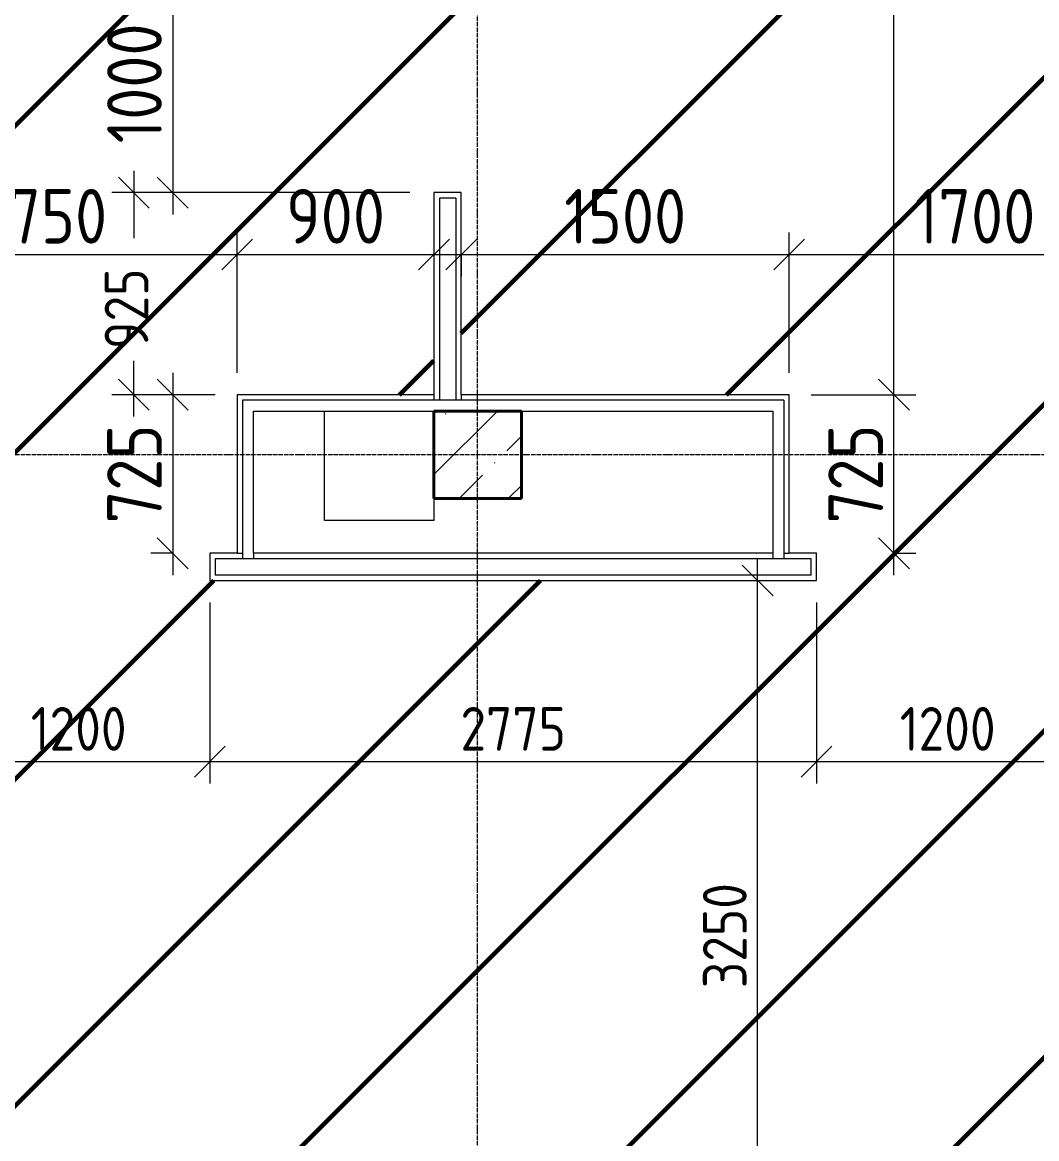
# Model space of a CAD drawing. Header units: millimetres. Extents: x -56773 to 323062, y -262288 to 76460.
# Drawn here: x 53527 to 58166, y -97673 to -92565 of the extents above; entities that cross this region are included whole.
import ezdxf

# ---------------------------------------------------------------- set-up
doc = ezdxf.new("R2010")
doc.units = ezdxf.units.MM
doc.linetypes.add('ADSK_Линия сетки', pattern=[25, 20, -2.5, 0, -2.5])
for name, color, linetype, lineweight in [('1.1)Стяжка керамзит  2 этаж', 5, 'Continuous', 60), ('Несущие колонны', 7, 'Continuous', 18), ('Оси', 7, 'Continuous', 9), ('Перекрытие', 7, 'Continuous', 18), ('Размеры', 7, 'Continuous', 9), ('Стены внутренние', 7, 'Continuous', 18), ('Стены штриховка', 7, 'Continuous', 9)]:
    doc.layers.add(name, color=color, linetype=linetype, lineweight=lineweight)
doc.styles.add('GOST Common_2', font='', dxfattribs={"width": 0.9, "height": 250})
doc.styles.add('GOST Common_3', font='', dxfattribs={"width": 0.9, "height": 200})
doc.styles.get('GOST Common_2').set_extended_font_data('GOST Common')
doc.styles.get('GOST Common_3').set_extended_font_data('GOST Common')
doc.dimstyles.new('ADSK_Основной_2_0', dxfattribs={"dimscale": 304.8, "dimtxt": 201.142999, "dimasz": 0.463911, "dimexe": 0.328084, "dimexo": 0.328084, "dimgap": 0.164042, "dimtad": 1, "dimdec": 3, "dimrnd": 0.001, "dimdsep": 46, "dimtxsty": 'GOST Common_3', "dimblk1": 'OBLIQUE', "dimblk2": 'OBLIQUE', "dimsah": 1, "dimcen": 0.09, "dimdle": 0.328084, "dimazin": 2, "dimtfac": 1, "dimtdec": 4, "dimtix": 1, "dimtmove": 0, "dimatfit": 3, "dimfxl": 1, "dimtvp": 1, "dimtolj": 1, "dimtzin": 0, "dimlwd": 20, "dimlwe": 20, "dimarcsym": 2})
doc.dimstyles.new('ADSK_Основной_2_0_2', dxfattribs={"dimscale": 304.8, "dimtxt": 201.142999, "dimasz": 0.463911, "dimexe": 0.328084, "dimexo": 0.328084, "dimgap": 0.164042, "dimtad": 1, "dimdec": 3, "dimrnd": 0.001, "dimdsep": 46, "dimtxsty": 'GOST Common_3', "dimblk1": 'OBLIQUE', "dimblk2": 'OBLIQUE', "dimsah": 1, "dimcen": 0.09, "dimdle": 0.328084, "dimazin": 2, "dimtfac": 1, "dimtdec": 4, "dimtix": 1, "dimtmove": 0, "dimatfit": 3, "dimfxl": 1, "dimtvp": 1, "dimtolj": 1, "dimtzin": 0, "dimlwd": 20, "dimlwe": 20, "dimarcsym": 2})
doc.dimstyles.new('ADSK_Основной_2_0_3', dxfattribs={"dimscale": 304.8, "dimtxt": 201.142999, "dimasz": 0.463911, "dimexe": 0.328084, "dimexo": 0.328084, "dimgap": 0.164042, "dimtad": 1, "dimdec": 3, "dimrnd": 0.001, "dimdsep": 46, "dimtxsty": 'GOST Common_2', "dimblk1": 'OBLIQUE', "dimblk2": 'OBLIQUE', "dimsah": 1, "dimcen": 0.09, "dimdle": 0.328084, "dimazin": 2, "dimtfac": 1, "dimtdec": 4, "dimtix": 1, "dimtmove": 0, "dimatfit": 3, "dimfxl": 1, "dimtvp": 1, "dimtolj": 1, "dimtzin": 0, "dimlwd": 20, "dimlwe": 20, "dimarcsym": 2})

# ---------------------------------------------------------------- blocks, each defined once
blk = doc.blocks.new('ADSK_КолоннаЖБ_Прямоугольная - 400x400 мм-1807143-Кладочный план 2-го этаж')
at = {"layer": 'Несущие колонны', "lineweight": 40}
for p, q in [((-200, 200), (200, 200)), ((-200, -200), (-200, 200)), ((200, 200), (200, -200)), ((200, -200), (-200, -200))]:
    blk.add_line(p, q, dxfattribs=at)
blk = doc.blocks.new('_Oblique')
at = {"color": 0, "linetype": 'ByBlock', "lineweight": -2}
blk.add_line((-0.5, -0.5), (0.5, 0.5), dxfattribs=at)
blk = doc.blocks.new('*D4701')
at = {"layer": 'Defpoints', "color": 0, "transparency": 16777216}
for p in [(56789.9, -95119.1), (56889.9, -95119.1), (56484.4, -98369.1)]:
    blk.add_point(p, dxfattribs=at)
at = {"layer": 'Размеры', "color": 0, "lineweight": 20, "transparency": 16777216}
for p, q in [((56889.9, -98469.1), (56889.9, -95019.1)), ((56889.9, -95119.1), (56989.9, -95119.1)), ((56584.4, -98369.1), (56989.9, -98369.1))]:
    blk.add_line(p, q, dxfattribs=at)
at = {"layer": 'Размеры', "color": 0, "lineweight": 20, "transparency": 16777216, "xscale": 141.4, "yscale": 141.4, "zscale": 141.4}
for p, rotation in [((56889.9, -95119.1), 90), ((56889.9, -98369.1), 270)]:
    blk.add_blockref('_Oblique', p, dxfattribs=dict(at, rotation=rotation))
at = {"layer": 'Размеры', "color": 0, "lineweight": 9, "transparency": 16777216, "insert": (56739.9, -96744.1), "char_height": 200, "width": 605.475, "attachment_point": 5, "rotation": 90, "style": 'GOST Common_3'}
blk.add_mtext('\\A1;3250', dxfattribs=at)
blk = doc.blocks.new('*D4934')
at = {"layer": 'Defpoints', "color": 0, "transparency": 16777216}
for p in [(53184.4, -95119.1), (54384.4, -95119.1), (54384.4, -95947.8)]:
    blk.add_point(p, dxfattribs=at)
at = {"layer": 'Размеры', "color": 0, "lineweight": 20, "transparency": 16777216}
for p, q in [((53184.4, -95219.1), (53184.4, -96047.8)), ((54384.4, -95219.1), (54384.4, -96047.8)), ((53084.4, -95947.8), (54484.4, -95947.8))]:
    blk.add_line(p, q, dxfattribs=at)
at = {"layer": 'Размеры', "color": 0, "lineweight": 20, "transparency": 16777216, "xscale": 141.4, "yscale": 141.4, "zscale": 141.4, "rotation": 180}
blk.add_blockref('_Oblique', (53184.4, -95947.8), dxfattribs=at)
at = {"layer": 'Размеры', "color": 0, "lineweight": 20, "transparency": 16777216, "xscale": 141.4, "yscale": 141.4, "zscale": 141.4}
blk.add_blockref('_Oblique', (54384.4, -95947.8), dxfattribs=at)
at = {"layer": 'Размеры', "color": 0, "lineweight": 9, "transparency": 16777216, "insert": (53784.4, -95797.8), "char_height": 200, "width": 560.473, "attachment_point": 5, "style": 'GOST Common_3'}
blk.add_mtext('\\A1;1200', dxfattribs=at)
blk = doc.blocks.new('*D4935')
at = {"layer": 'Defpoints', "color": 0, "transparency": 16777216}
for p in [(54384.4, -95119.1), (57159.4, -95119.1), (57159.4, -95947.8)]:
    blk.add_point(p, dxfattribs=at)
at = {"layer": 'Размеры', "color": 0, "lineweight": 20, "transparency": 16777216}
for p, q in [((54384.4, -95219.1), (54384.4, -96047.8)), ((57159.4, -95219.1), (57159.4, -96047.8)), ((54284.4, -95947.8), (57259.4, -95947.8))]:
    blk.add_line(p, q, dxfattribs=at)
at = {"layer": 'Размеры', "color": 0, "lineweight": 20, "transparency": 16777216, "xscale": 141.4, "yscale": 141.4, "zscale": 141.4, "rotation": 180}
blk.add_blockref('_Oblique', (54384.4, -95947.8), dxfattribs=at)
at = {"layer": 'Размеры', "color": 0, "lineweight": 20, "transparency": 16777216, "xscale": 141.4, "yscale": 141.4, "zscale": 141.4}
blk.add_blockref('_Oblique', (57159.4, -95947.8), dxfattribs=at)
at = {"layer": 'Размеры', "color": 0, "lineweight": 9, "transparency": 16777216, "insert": (55771.9, -95797.8), "char_height": 200, "width": 605.475, "attachment_point": 5, "style": 'GOST Common_3'}
blk.add_mtext('\\A1;2775', dxfattribs=at)
blk = doc.blocks.new('*D4936')
at = {"layer": 'Defpoints', "color": 0, "transparency": 16777216}
for p in [(57159.4, -95119.1), (58359.4, -95119.1), (58359.4, -95947.8)]:
    blk.add_point(p, dxfattribs=at)
at = {"layer": 'Размеры', "color": 0, "lineweight": 20, "transparency": 16777216}
for p, q in [((57159.4, -95219.1), (57159.4, -96047.8)), ((58359.4, -95219.1), (58359.4, -96047.8)), ((57059.4, -95947.8), (58459.4, -95947.8))]:
    blk.add_line(p, q, dxfattribs=at)
at = {"layer": 'Размеры', "color": 0, "lineweight": 20, "transparency": 16777216, "xscale": 141.4, "yscale": 141.4, "zscale": 141.4, "rotation": 180}
blk.add_blockref('_Oblique', (57159.4, -95947.8), dxfattribs=at)
at = {"layer": 'Размеры', "color": 0, "lineweight": 20, "transparency": 16777216, "xscale": 141.4, "yscale": 141.4, "zscale": 141.4}
blk.add_blockref('_Oblique', (58359.4, -95947.8), dxfattribs=at)
at = {"layer": 'Размеры', "color": 0, "lineweight": 9, "transparency": 16777216, "insert": (57759.4, -95797.8), "char_height": 200, "width": 560.473, "attachment_point": 5, "style": 'GOST Common_3'}
blk.add_mtext('\\A1;1200', dxfattribs=at)
blk = doc.blocks.new('*D5033')
at = {"layer": 'Defpoints', "color": 0, "transparency": 16777216}
for p in [(55399.4, -92344.1), (54214.6, -93344.1), (55399.4, -93344.1)]:
    blk.add_point(p, dxfattribs=at)
at = {"layer": 'Размеры', "color": 0, "lineweight": 20, "transparency": 16777216}
for p, q in [((54214.6, -92244.1), (54214.6, -93444.1)), ((55299.4, -92344.1), (54114.6, -92344.1)), ((55299.4, -93344.1), (54114.6, -93344.1))]:
    blk.add_line(p, q, dxfattribs=at)
at = {"layer": 'Размеры', "color": 0, "lineweight": 20, "transparency": 16777216, "xscale": 141.4, "yscale": 141.4, "zscale": 141.4}
for p, rotation in [((54214.6, -92344.1), 90), ((54214.6, -93344.1), 270)]:
    blk.add_blockref('_Oblique', p, dxfattribs=dict(at, rotation=rotation))
at = {"layer": 'Размеры', "color": 0, "lineweight": 9, "transparency": 16777216, "insert": (54039.6, -92844.1), "char_height": 250, "width": 560.473, "attachment_point": 5, "rotation": 90, "style": 'GOST Common_2'}
blk.add_mtext('\\A1;1000', dxfattribs=at)
blk = doc.blocks.new('*D5034')
at = {"layer": 'Defpoints', "color": 0, "transparency": 16777216}
for p in [(55399.4, -93344.1), (54036.6, -94269.1), (54509.4, -94269.1)]:
    blk.add_point(p, dxfattribs=at)
at = {"layer": 'Размеры', "color": 0, "lineweight": 20, "transparency": 16777216}
for p, q in [((54036.6, -93244.1), (54036.6, -93551.7)), ((55299.4, -93344.1), (53936.6, -93344.1)), ((54036.6, -94369.1), (54036.6, -94114.5)), ((54409.4, -94269.1), (53936.6, -94269.1))]:
    blk.add_line(p, q, dxfattribs=at)
at = {"layer": 'Размеры', "color": 0, "lineweight": 20, "transparency": 16777216, "xscale": 141.4, "yscale": 141.4, "zscale": 141.4}
for p, rotation in [((54036.6, -93344.1), 90), ((54036.6, -94269.1), 270)]:
    blk.add_blockref('_Oblique', p, dxfattribs=dict(at, rotation=rotation))
at = {"layer": 'Размеры', "color": 0, "lineweight": 9, "transparency": 16777216, "insert": (53903.2, -94060.2), "char_height": 200, "width": 454.106, "attachment_point": 1, "rotation": 90, "line_spacing_factor": 1.022761, "style": 'GOST Common_3'}
blk.add_mtext('\\A1;925', dxfattribs=at)
blk = doc.blocks.new('*D5035')
at = {"layer": 'Defpoints', "color": 0, "transparency": 16777216}
for p in [(54509.4, -94269.1), (54214.6, -94994.1), (54314.6, -94994.1)]:
    blk.add_point(p, dxfattribs=at)
at = {"layer": 'Размеры', "color": 0, "lineweight": 20, "transparency": 16777216}
for p, q in [((54214.6, -94169.1), (54214.6, -95094.1)), ((54409.4, -94269.1), (54114.6, -94269.1)), ((54214.6, -94994.1), (54114.6, -94994.1))]:
    blk.add_line(p, q, dxfattribs=at)
at = {"layer": 'Размеры', "color": 0, "lineweight": 20, "transparency": 16777216, "xscale": 141.4, "yscale": 141.4, "zscale": 141.4}
for p, rotation in [((54214.6, -94269.1), 90), ((54214.6, -94994.1), 270)]:
    blk.add_blockref('_Oblique', p, dxfattribs=dict(at, rotation=rotation))
at = {"layer": 'Размеры', "color": 0, "lineweight": 9, "transparency": 16777216, "insert": (54039.6, -94631.6), "char_height": 250, "width": 454.106, "attachment_point": 5, "rotation": 90, "style": 'GOST Common_2'}
blk.add_mtext('\\A1;725', dxfattribs=at)
blk = doc.blocks.new('*D5036')
at = {"layer": 'Defpoints', "color": 0, "transparency": 16777216}
for p in [(52759.4, -93527.2), (54509.4, -93627.2), (54509.4, -94269.1)]:
    blk.add_point(p, dxfattribs=at)
at = {"layer": 'Размеры', "color": 0, "lineweight": 20, "transparency": 16777216}
for p, q in [((54509.4, -94169.1), (54509.4, -93527.2)), ((52659.4, -93627.2), (54609.4, -93627.2)), ((52759.4, -93627.2), (52759.4, -93727.2))]:
    blk.add_line(p, q, dxfattribs=at)
at = {"layer": 'Размеры', "color": 0, "lineweight": 20, "transparency": 16777216, "xscale": 141.4, "yscale": 141.4, "zscale": 141.4, "rotation": 180}
blk.add_blockref('_Oblique', (52759.4, -93627.2), dxfattribs=at)
at = {"layer": 'Размеры', "color": 0, "lineweight": 20, "transparency": 16777216, "xscale": 141.4, "yscale": 141.4, "zscale": 141.4}
blk.add_blockref('_Oblique', (54509.4, -93627.2), dxfattribs=at)
at = {"layer": 'Размеры', "color": 0, "lineweight": 9, "transparency": 16777216, "insert": (53634.4, -93452.2), "char_height": 250, "width": 560.473, "attachment_point": 5, "style": 'GOST Common_2'}
blk.add_mtext('\\A1;1750', dxfattribs=at)
blk = doc.blocks.new('*D5037')
at = {"layer": 'Defpoints', "color": 0, "transparency": 16777216}
for p in [(55409.4, -93527.2), (55409.4, -93627.2), (54509.4, -94269.1)]:
    blk.add_point(p, dxfattribs=at)
at = {"layer": 'Размеры', "color": 0, "lineweight": 20, "transparency": 16777216}
for p, q in [((54509.4, -94169.1), (54509.4, -93527.2)), ((54409.4, -93627.2), (55509.4, -93627.2)), ((55409.4, -93627.2), (55409.4, -93727.2))]:
    blk.add_line(p, q, dxfattribs=at)
at = {"layer": 'Размеры', "color": 0, "lineweight": 20, "transparency": 16777216, "xscale": 141.4, "yscale": 141.4, "zscale": 141.4, "rotation": 180}
blk.add_blockref('_Oblique', (54509.4, -93627.2), dxfattribs=at)
at = {"layer": 'Размеры', "color": 0, "lineweight": 20, "transparency": 16777216, "xscale": 141.4, "yscale": 141.4, "zscale": 141.4}
blk.add_blockref('_Oblique', (55409.4, -93627.2), dxfattribs=at)
at = {"layer": 'Размеры', "color": 0, "lineweight": 9, "transparency": 16777216, "insert": (54959.4, -93452.2), "char_height": 250, "width": 454.106, "attachment_point": 5, "style": 'GOST Common_2'}
blk.add_mtext('\\A1;900', dxfattribs=at)
blk = doc.blocks.new('*D5038')
at = {"layer": 'Defpoints', "color": 0, "transparency": 16777216}
for p in [(55534.4, -93527.2), (57034.4, -93627.2), (57034.4, -94269.1)]:
    blk.add_point(p, dxfattribs=at)
at = {"layer": 'Размеры', "color": 0, "lineweight": 20, "transparency": 16777216}
for p, q in [((57034.4, -94169.1), (57034.4, -93527.2)), ((55434.4, -93627.2), (57134.4, -93627.2)), ((55534.4, -93627.2), (55534.4, -93727.2))]:
    blk.add_line(p, q, dxfattribs=at)
at = {"layer": 'Размеры', "color": 0, "lineweight": 20, "transparency": 16777216, "xscale": 141.4, "yscale": 141.4, "zscale": 141.4, "rotation": 180}
blk.add_blockref('_Oblique', (55534.4, -93627.2), dxfattribs=at)
at = {"layer": 'Размеры', "color": 0, "lineweight": 20, "transparency": 16777216, "xscale": 141.4, "yscale": 141.4, "zscale": 141.4}
blk.add_blockref('_Oblique', (57034.4, -93627.2), dxfattribs=at)
at = {"layer": 'Размеры', "color": 0, "lineweight": 9, "transparency": 16777216, "insert": (56284.4, -93452.2), "char_height": 250, "width": 560.473, "attachment_point": 5, "style": 'GOST Common_2'}
blk.add_mtext('\\A1;1500', dxfattribs=at)
blk = doc.blocks.new('*D5039')
at = {"layer": 'Defpoints', "color": 0, "transparency": 16777216}
for p in [(58734.4, -93527.2), (58734.4, -93627.2), (57034.4, -94269.1)]:
    blk.add_point(p, dxfattribs=at)
at = {"layer": 'Размеры', "color": 0, "lineweight": 20, "transparency": 16777216}
for p, q in [((57034.4, -94169.1), (57034.4, -93527.2)), ((56934.4, -93627.2), (58834.4, -93627.2)), ((58734.4, -93627.2), (58734.4, -93727.2))]:
    blk.add_line(p, q, dxfattribs=at)
at = {"layer": 'Размеры', "color": 0, "lineweight": 20, "transparency": 16777216, "xscale": 141.4, "yscale": 141.4, "zscale": 141.4, "rotation": 180}
blk.add_blockref('_Oblique', (57034.4, -93627.2), dxfattribs=at)
at = {"layer": 'Размеры', "color": 0, "lineweight": 20, "transparency": 16777216, "xscale": 141.4, "yscale": 141.4, "zscale": 141.4}
blk.add_blockref('_Oblique', (58734.4, -93627.2), dxfattribs=at)
at = {"layer": 'Размеры', "color": 0, "lineweight": 9, "transparency": 16777216, "insert": (57884.4, -93452.2), "char_height": 250, "width": 560.473, "attachment_point": 5, "style": 'GOST Common_2'}
blk.add_mtext('\\A1;1700', dxfattribs=at)
blk = doc.blocks.new('*D5040')
at = {"layer": 'Defpoints', "color": 0, "transparency": 16777216}
for p in [(57034.4, -94269.1), (57513.4, -94269.1), (57413.5, -94994.1)]:
    blk.add_point(p, dxfattribs=at)
at = {"layer": 'Размеры', "color": 0, "lineweight": 20, "transparency": 16777216}
for p, q in [((57513.4, -95094.1), (57513.4, -94169.1)), ((57134.4, -94269.1), (57613.4, -94269.1)), ((57513.5, -94994.1), (57613.4, -94994.1))]:
    blk.add_line(p, q, dxfattribs=at)
at = {"layer": 'Размеры', "color": 0, "lineweight": 20, "transparency": 16777216, "xscale": 141.4, "yscale": 141.4, "zscale": 141.4}
for p, rotation in [((57513.4, -94269.1), 90), ((57513.4, -94994.1), 270)]:
    blk.add_blockref('_Oblique', p, dxfattribs=dict(at, rotation=rotation))
at = {"layer": 'Размеры', "color": 0, "lineweight": 9, "transparency": 16777216, "insert": (57338.4, -94631.6), "char_height": 250, "width": 454.106, "attachment_point": 5, "rotation": 90, "style": 'GOST Common_2'}
blk.add_mtext('\\A1;725', dxfattribs=at)
blk = doc.blocks.new('*D5041')
at = {"layer": 'Defpoints', "color": 0, "transparency": 16777216}
for p in [(57413.5, -88594.1), (57513.4, -88594.1), (57034.4, -94269.1)]:
    blk.add_point(p, dxfattribs=at)
at = {"layer": 'Размеры', "color": 0, "lineweight": 20, "transparency": 16777216}
for p, q in [((57513.4, -94369.1), (57513.4, -88494.1)), ((57513.5, -88594.1), (57613.4, -88594.1)), ((57134.4, -94269.1), (57613.4, -94269.1))]:
    blk.add_line(p, q, dxfattribs=at)
at = {"layer": 'Размеры', "color": 0, "lineweight": 20, "transparency": 16777216, "xscale": 141.4, "yscale": 141.4, "zscale": 141.4}
for p, rotation in [((57513.4, -88594.1), 90), ((57513.4, -94269.1), 270)]:
    blk.add_blockref('_Oblique', p, dxfattribs=dict(at, rotation=rotation))
at = {"layer": 'Размеры', "color": 0, "lineweight": 9, "transparency": 16777216, "insert": (57338.4, -91431.6), "char_height": 250, "width": 605.475, "attachment_point": 5, "rotation": 90, "style": 'GOST Common_2'}
blk.add_mtext('\\A1;5675', dxfattribs=at)

msp = doc.modelspace()

# ---------------------------------------------------------------- hatches: boundary and pattern name
at = {"layer": '1.1)Стяжка керамзит  2 этаж', "transparency": 33554687}
h = msp.add_hatch(dxfattribs=at)
h.set_pattern_fill('ANSI31', color=5, scale=333)
h.paths.add_polyline_path([(61559.3615, -95894.0666), (61559.3615, -95119.0666), (60184.3615, -95119.0666), (60184.3615, -94994.0666), (60309.3615, -94994.0666), (60309.3615, -94269.0666), (61559.3615, -94269.0666), (61559.3615, -93744.0666), (61559.3615, -92094.0666), (61559.3615, -88744.0666), (61409.3615, -88744.0666), (61409.3615, -88594.0666), (60809.3615, -88594.0666), (59159.3615, -88594.0666), (58859.3615, -88594.0666), (58859.3615, -92369.0666), (58734.3615, -92369.0666), (58734.3615, -88594.0666), (58009.3615, -88594.0666), (56359.3615, -88594.0666), (55809.3615, -88594.0666), (55809.3615, -88744.0666), (55534.3615, -88744.0666), (55534.3615, -92344.0666), (55409.3615, -92344.0666), (55409.3615, -88744.0666), (55409.3615, -88594.0666), (54809.3615, -88594.0666), (53159.3615, -88594.0666), (52759.3615, -88594.0666), (52759.3615, -94994.0666), (53184.3615, -94994.0666), (53184.3615, -95119.0666), (52534.3615, -95119.0666), (52534.3615, -94994.0666), (52634.3615, -94994.0666), (52634.3615, -88594.0666), (52009.3615, -88594.0666), (50359.3615, -88594.0666), (49862.837, -88594.0666), (49862.837, -94269.0666), (51184.3615, -94269.0666), (51184.3615, -94994.0666), (51284.3615, -94994.0666), (51284.3615, -95119.0666), (50169.3615, -95119.0666), (50169.3615, -95344.0666), (49862.837, -95344.0666), (49862.837, -98369.0666), (50734.3615, -98369.0666), (50734.3615, -98494.0666), (50609.3615, -98494.0666), (50609.3615, -99219.0666), (49862.837, -99219.0666), (49862.837, -104894.0666), (50409.3615, -104894.0666), (52059.3615, -104894.0666), (52459.3615, -104894.0666), (52459.3615, -101344.0666), (52584.3615, -101344.0666), (52584.3615, -104894.0666), (53209.3615, -104894.0666), (54859.3615, -104894.0666), (55409.3615, -104894.0666), (55409.3615, -104744.0666), (55684.3615, -104744.0666), (55684.3615, -101444.0666), (55809.3615, -101444.0666), (55809.3615, -104744.0666), (55809.3615, -104894.0666), (56409.3615, -104894.0666), (58059.3615, -104894.0666), (59209.3615, -104894.0666), (60859.3615, -104894.0666), (61409.3615, -104894.0666), (61409.3615, -104744.0666), (61559.3615, -104744.0666), (61559.3615, -101344.0666), (61559.3615, -99694.0666), (61559.3615, -99144.0666), (61409.3615, -99144.0666), (61409.3615, -98744.0666), (61559.3615, -98744.0666), (61559.3615, -97544.0666)])
h.paths.add_polyline_path([(56484.3615, -98369.0666), (56484.3615, -99219.0666), (55809.3615, -99219.0666), (55809.3615, -100244.0666), (55684.3615, -100244.0666), (55684.3615, -99219.0666), (52584.3615, -99219.0666), (52584.3615, -100344.0666), (52459.3615, -100344.0666), (52459.3615, -99219.0666), (52059.3615, -99219.0666), (52059.3615, -98494.0666), (51934.3615, -98494.0666), (51934.3615, -98369.0666)], flags=16)
h.paths.add_polyline_path([(55709.3615, -100219.0666), (55709.3615, -99194.0666), (55684.3615, -99194.0666), (55684.3615, -99219.0666)], flags=0)
h.paths.add_polyline_path([(56459.3615, -98394.0666), (56459.3615, -99194.0666), (55809.3615, -99194.0666), (55809.3615, -99219.0666), (55784.3615, -100219.0666), (55784.3615, -99144.0666), (55709.3615, -99144.0666), (54559.3615, -99144.0666), (54559.3615, -98469.0666), (54509.3615, -98469.0666), (54509.3615, -99144.0666), (53034.3615, -99144.0666), (53009.3615, -99144.0666), (53009.3615, -98469.0666), (52959.3615, -98469.0666), (52959.3615, -99144.0666), (52134.3615, -99144.0666), (52134.3615, -98469.0666), (52084.3615, -98469.0666), (52084.3615, -98494.0666), (52059.3615, -98494.0666), (51959.3615, -98469.0666), (51959.3615, -98394.0666)], flags=0)
h.paths.add_polyline_path([(55709.3615, -98744.0666), (55784.3615, -98744.0666), (55784.3615, -98469.0666), (56409.3615, -98469.0666), (56409.3615, -99144.0666), (55809.3615, -99144.0666), (55784.3615, -99144.0666), (55709.3615, -99144.0666), (55684.3615, -99144.0666), (55409.3615, -99144.0666), (55409.3615, -98744.0666), (55684.3615, -98744.0666), (55684.3615, -98494.0666), (55709.3615, -98469.0666)], flags=0)
h.paths.add_polyline_path([(55809.3615, -98744.0666), (55809.3615, -99144.0666), (55409.3615, -99144.0666), (55409.3615, -98744.0666)], flags=0)
h.paths.add_polyline_path([(54384.3615, -95119.0666), (54384.3615, -94994.0666), (54509.3615, -94994.0666), (54509.3615, -94269.0666), (55409.3615, -94269.0666), (55409.3615, -93344.0666), (55534.3615, -93344.0666), (55534.3615, -94269.0666), (57034.3615, -94269.0666), (57034.3615, -94994.0666), (57159.3615, -94994.0666), (57159.3615, -95119.0666)], flags=16)
h.paths.add_polyline_path([(54409.3615, -95019.0666), (54534.3615, -95019.0666), (54534.3615, -94994.0666), (54509.3615, -94994.0666)], flags=0)
h.paths.add_polyline_path([(54584.3615, -94994.0666), (54584.3615, -94344.0666), (56959.3615, -94344.0666), (56959.3615, -94994.0666)], flags=0)
h.paths.add_polyline_path([(55409.3615, -94744.0666), (55409.3615, -94344.0666), (55809.3615, -94344.0666), (55809.3615, -94744.0666)], flags=0)
h.paths.add_polyline_path([(55509.3615, -93369.0666), (55509.3615, -94294.0666), (55534.3615, -94294.0666), (55534.3615, -94269.0666)], flags=0)
h.paths.add_polyline_path([(58359.3615, -95119.0666), (58359.3615, -94994.0666), (58734.3615, -94994.0666), (58734.3615, -93369.0666), (58859.3615, -93369.0666), (58859.3615, -94994.0666), (58984.3615, -94994.0666), (58984.3615, -95119.0666)], flags=16)
h.paths.add_polyline_path([(51154.1182, -105202.5854), (51707.6896, -105202.5854), (51707.6896, -104827.5854), (51154.1182, -104827.5854)], flags=9)
h.paths.add_polyline_path([(50796.9307, -105202.5854), (51329.0735, -105202.5854), (51329.0735, -104827.5854), (50796.9307, -104827.5854)], flags=9)
h.paths.add_polyline_path([(53954.1182, -105202.5854), (54507.6896, -105202.5854), (54507.6896, -104827.5854), (53954.1182, -104827.5854)], flags=9)
h.paths.add_polyline_path([(53596.9307, -105202.5854), (54129.0735, -105202.5854), (54129.0735, -104827.5854), (53596.9307, -104827.5854)], flags=9)
h.paths.add_polyline_path([(57154.1182, -105202.5854), (57707.6896, -105202.5854), (57707.6896, -104827.5854), (57154.1182, -104827.5854)], flags=9)
h.paths.add_polyline_path([(56796.9307, -105202.5854), (57329.0735, -105202.5854), (57329.0735, -104827.5854), (56796.9307, -104827.5854)], flags=9)
h.paths.add_polyline_path([(59954.1182, -105202.5854), (60507.6896, -105202.5854), (60507.6896, -104827.5854), (59954.1182, -104827.5854)], flags=9)
h.paths.add_polyline_path([(59596.9307, -105202.5854), (60129.0735, -105202.5854), (60129.0735, -104827.5854), (59596.9307, -104827.5854)], flags=9)
h.paths.add_polyline_path([(61868.8804, -100599.3099), (61868.8804, -100045.7385), (61493.8804, -100045.7385), (61493.8804, -100599.3099)], flags=9)
h.paths.add_polyline_path([(61868.8804, -100956.4974), (61868.8804, -100424.3546), (61493.8804, -100424.3546), (61493.8804, -100956.4974)], flags=9)
h.paths.add_polyline_path([(61868.8804, -96799.3099), (61868.8804, -96245.7385), (61493.8804, -96245.7385), (61493.8804, -96799.3099)], flags=9)
h.paths.add_polyline_path([(61868.8804, -97156.4974), (61868.8804, -96624.3546), (61493.8804, -96624.3546), (61493.8804, -97156.4974)], flags=9)
h.paths.add_polyline_path([(61868.8804, -92999.3099), (61868.8804, -92445.7385), (61493.8804, -92445.7385), (61493.8804, -92999.3099)], flags=9)
h.paths.add_polyline_path([(61868.8804, -93356.4974), (61868.8804, -92824.3546), (61493.8804, -92824.3546), (61493.8804, -93356.4974)], flags=9)
at = {"layer": 'Несущие колонны', "lineweight": 9}
h = msp.add_hatch(dxfattribs=at)
h.set_pattern_fill('FP_1', color=256, style=0, pattern_type=2)
h.set_pattern_definition([(45, (9.36, -97949.04), (-224.5064, 224.5064), []), (45, (233.87, -97949.04), (-224.5064, 224.5064), [396.875, -79.375, 3.353, -76.022])])
h.paths.add_polyline_path([(55409.3615, -94744.0666), (55809.3615, -94744.0666), (55809.3615, -94344.0666), (55409.3615, -94344.0666)])

# ---------------------------------------------------------------- linework, layer by layer
for p, q in [((55809.3615, -94344.0666), (55409.3615, -94344.0666)), ((55409.3615, -94344.0666), (55409.3615, -94744.0666)), ((55809.3615, -94744.0666), (55809.3615, -94344.0666)), ((55409.3615, -94744.0666), (55809.3615, -94744.0666))]:
    msp.add_line(p, q, dxfattribs=at)
at = {"layer": 'Оси', "linetype": 'ADSK_Линия сетки', "lineweight": 5}
for p, q in [((55609.3615, -108922.9178), (55609.3615, -87921.5904)), ((62525.08, -94544.0666), (-25230.7352, -94544.0666))]:
    msp.add_line(p, q, dxfattribs=at)
at = {"layer": 'Перекрытие'}
for p, q in [((54909.3615, -94844.0666), (54909.3615, -94344.0666)), ((55409.3615, -94744.0666), (55409.3615, -94844.0666)), ((55409.3615, -94844.0666), (54909.3615, -94844.0666))]:
    msp.add_line(p, q, dxfattribs=at)
at = {"layer": 'Стены внутренние', "lineweight": 5}
for p, q in [((55534.3615, -93344.0666), (55409.3615, -93344.0666)), ((55409.3615, -93344.0666), (55409.3615, -94269.0666)), ((55534.3615, -94269.0666), (55534.3615, -93344.0666)), ((55409.3615, -94269.0666), (54509.3615, -94269.0666)), ((54509.3615, -94269.0666), (54509.3615, -94994.0666)), ((57034.3615, -94269.0666), (55534.3615, -94269.0666)), ((57034.3615, -94994.0666), (57034.3615, -94269.0666)), ((54584.3615, -94344.0666), (56959.3615, -94344.0666)), ((54584.3615, -94994.0666), (54584.3615, -94344.0666)), ((56959.3615, -94344.0666), (56959.3615, -94994.0666)), ((54509.3615, -94994.0666), (54384.3615, -94994.0666)), ((54384.3615, -94994.0666), (54384.3615, -95119.0666)), ((56959.3615, -94994.0666), (54584.3615, -94994.0666)), ((57159.3615, -94994.0666), (57034.3615, -94994.0666)), ((57159.3615, -95119.0666), (57159.3615, -94994.0666)), ((54384.3615, -95119.0666), (57159.3615, -95119.0666))]:
    msp.add_line(p, q, dxfattribs=at)
at = {"layer": 'Стены штриховка', "lineweight": 9}
for p, q in [((55434.3615, -93369.0666), (55434.3615, -94294.0666)), ((55509.3615, -93369.0666), (55434.3615, -93369.0666)), ((55509.3615, -93369.0666), (55509.3615, -94294.0666)), ((57009.3615, -94294.0666), (54534.3615, -94294.0666)), ((54534.3615, -94294.0666), (54534.3615, -95019.0666)), ((55409.3615, -94269.0666), (55409.3615, -94294.0666)), ((55534.3615, -94269.0666), (55534.3615, -94294.0666)), ((57009.3615, -94294.0666), (57009.3615, -95019.0666)), ((54509.3615, -94994.0666), (54534.3615, -94994.0666)), ((54584.3615, -94994.0666), (54584.3615, -95019.0666)), ((56959.3615, -94994.0666), (56959.3615, -95019.0666)), ((57009.3615, -94994.0666), (57034.3615, -94994.0666)), ((57134.3615, -95019.0666), (54409.3615, -95019.0666)), ((54409.3615, -95019.0666), (54409.3615, -95094.0666)), ((57134.3615, -95094.0666), (57134.3615, -95019.0666)), ((57134.3615, -95094.0666), (54409.3615, -95094.0666))]:
    msp.add_line(p, q, dxfattribs=at)

# ---------------------------------------------------------------- block references
at = {"layer": 'Несущие колонны', "lineweight": 40, "rotation": 89.9999999999999}
msp.add_blockref('ADSK_КолоннаЖБ_Прямоугольная - 400x400 мм-1807143-Кладочный план 2-го этаж', (55609.3615, -94544.0666), dxfattribs=at)

# ---------------------------------------------------------------- dimensions: what is measured, and where the dimension line sits
at = {"layer": 'Размеры', "lineweight": 9}
for base, p1, p2, dimstyle, override, picture, middle in [((57513.4487, -88594.0666), (57034.3615, -94269.0666), (57413.4638, -88594.0666), 'ADSK_Основной_2_0_3', {"dimpost": '<>', "dimfxl": 5687.648329}, '*D5041', (57338.4487, -91431.5666)), ((54214.593, -93344.0666), (55399.3615, -92344.0666), (55399.3615, -93344.0666), 'ADSK_Основной_2_0_3', {"dimpost": '<>', "dimfxl": 1000}, '*D5033', (54039.593, -92844.0666)), ((54214.593, -94994.0666), (54509.3615, -94269.0666), (54314.5779, -94994.0666), 'ADSK_Основной_2_0_3', {"dimpost": '<>', "dimfxl": 750.71009}, '*D5035', (54039.593, -94631.5666)), ((57513.4487, -94269.0666), (57413.4638, -94994.0666), (57034.3615, -94269.0666), 'ADSK_Основной_2_0_3', {"dimpost": '<>', "dimfxl": 818.134166}, '*D5040', (57338.4487, -94631.5666)), ((56889.9256, -95119.0666), (56484.3615, -98369.0666), (56789.9407, -95119.0666), 'ADSK_Основной_2_0_2', {"dimpost": '<>', "dimfxl": 3264.334332}, '*D4701', (56739.9256, -96744.0666))]:
    dim = msp.add_linear_dim(base=base, p1=p1, p2=p2, angle=90, dimstyle=dimstyle, override=override, dxfattribs=at)
    dim.commit()
    dim.dimension.update_dxf_attribs({"geometry": picture, "text_midpoint": middle})
dim = msp.add_linear_dim(base=(54036.5607, -94269.0666), p1=(55399.3615, -93344.0666), p2=(54509.3615, -94269.0666), angle=90, dimstyle='ADSK_Основной_2_0', override={"dimpost": '<>', "dimfxl": 1283.63741}, dxfattribs=at)
dim.commit()
dim.dimension.update_dxf_attribs({"geometry": '*D5034', "text_midpoint": (54036.5607, -93833.1077), "dimtype": 160, "text_rotation": 90})
for base, p1, p2, dimstyle, override, picture, middle in [((54509.3615, -93627.155), (52759.3615, -93527.1701), (54509.3615, -94269.0666), 'ADSK_Основной_2_0_3', {"dimpost": '<>', "dimfxl": 1900.765738}, '*D5036', (53634.3615, -93452.155)), ((55409.3615, -93627.155), (54509.3615, -94269.0666), (55409.3615, -93527.1701), 'ADSK_Основной_2_0_3', {"dimpost": '<>', "dimfxl": 1166.366319}, '*D5037', (54959.3615, -93452.155)), ((57034.3615, -93627.155), (55534.3615, -93527.1701), (57034.3615, -94269.0666), 'ADSK_Основной_2_0_3', {"dimpost": '<>', "dimfxl": 1673.442676}, '*D5038', (56284.3615, -93452.155)), ((58734.3615, -93627.155), (57034.3615, -94269.0666), (58734.3615, -93527.1701), 'ADSK_Основной_2_0_3', {"dimpost": '<>', "dimfxl": 1854.834329}, '*D5039', (57884.3615, -93452.155)), ((54384.3615, -95947.7511), (53184.3615, -95119.0666), (54384.3615, -95119.0666), 'ADSK_Основной_2_0_2', {"dimpost": '<>', "dimfxl": 1200}, '*D4934', (53784.3615, -95797.7511)), ((57159.3615, -95947.7511), (54384.3615, -95119.0666), (57159.3615, -95119.0666), 'ADSK_Основной_2_0_2', {"dimpost": '<>', "dimfxl": 2775}, '*D4935', (55771.8615, -95797.7511)), ((58359.3615, -95947.7511), (57159.3615, -95119.0666), (58359.3615, -95119.0666), 'ADSK_Основной_2_0_2', {"dimpost": '<>', "dimfxl": 1200}, '*D4936', (57759.3615, -95797.7511))]:
    dim = msp.add_linear_dim(base=base, p1=p1, p2=p2, dimstyle=dimstyle, override=override, dxfattribs=at)
    dim.commit()
    dim.dimension.update_dxf_attribs({"geometry": picture, "text_midpoint": middle})

doc.saveas('drawing.dxf')
